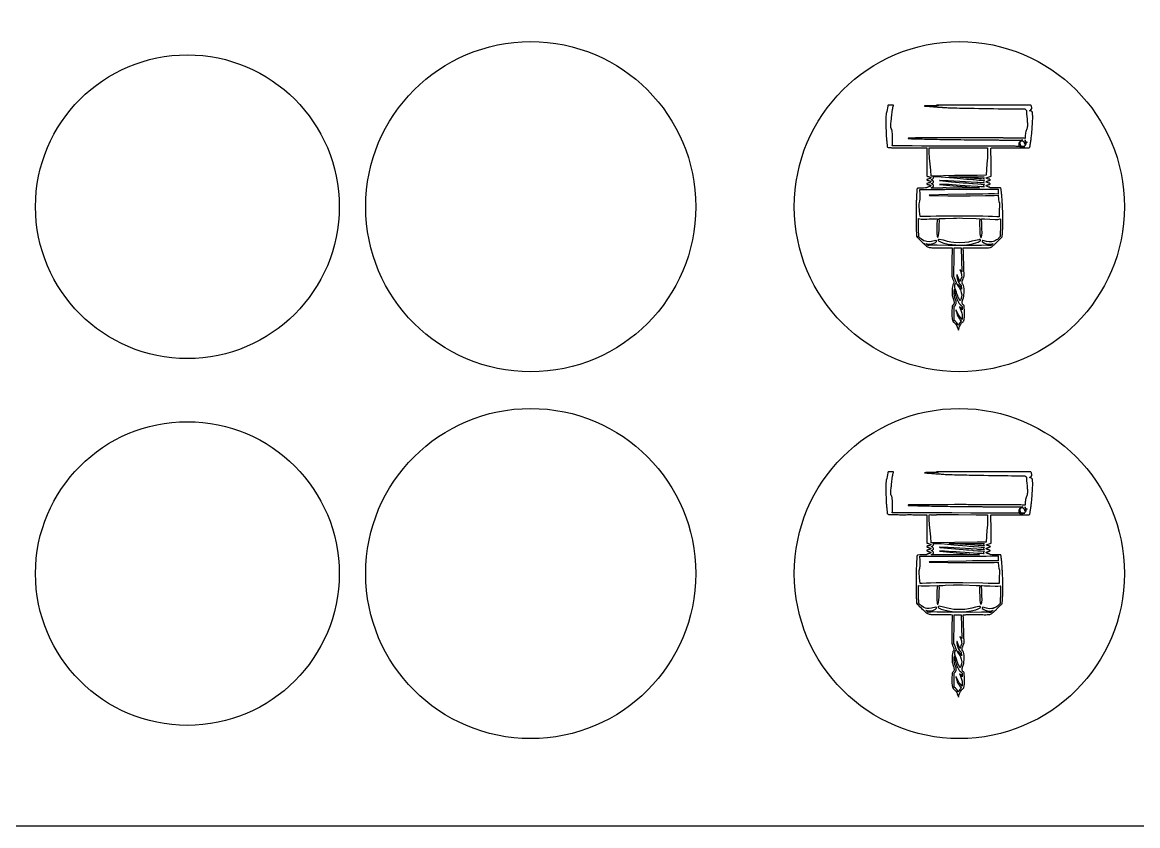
# Model space of a CAD drawing. Extents: x -250 to 250, y -318 to 318.
# Drawn here: x -38.2 to 46.2, y -317.9 to -257.1 of the extents above; entities that cross this region are included whole.
import ezdxf

# ---------------------------------------------------------------- set-up
doc = ezdxf.new("R2010")
doc.units = 0
doc.layers.get('0').update_dxf_attribs({"linetype": 'CONTINUOUS'})

msp = doc.modelspace()

# ---------------------------------------------------------------- linework, layer by layer
for points in [[(-250, -317.907), (250, -317.907), (250, -17.907), (-250, -17.907), (-250, -317.907)], [(30.445, -266.912), (30.445, -266.577), (30.566, -266.577), (30.562, -266.583), (30.992, -266.583), (30.993, -266.575), (31.319, -266.573), (32.658, -266.571), (33.998, -266.582), (34.075, -266.583), (34.85, -266.583), (34.851, -266.925), (34.839, -267.343), (34.811, -267.782), (34.76, -268.654), (34.067, -268.66), (32.357, -268.68), (30.652, -268.719), (30.636, -268.712), (30.583, -268.712), (30.558, -268.265), (30.511, -267.811), (30.466, -267.358), (30.445, -266.912)], [(34.594, -269.538), (34.557, -269.535), (34.451, -269.527), (34.343, -269.521), (34.128, -269.508), (34.106, -269.507), (33.172, -269.445), (32.778, -269.418), (32.481, -269.399), (31.899, -269.365), (31.583, -269.351), (31.24, -269.34), (31.225, -269.345), (31.235, -269.351), (32.246, -269.454), (33.27, -269.538), (33.293, -269.54), (33.745, -269.582), (34.245, -269.615), (33.481, -269.615), (32.693, -269.623), (31.904, -269.622), (31.712, -269.62), (31.712, -269.614), (31.459, -269.614), (31.461, -269.619), (30.629, -269.618), (30.579, -269.598), (30.684, -269.557), (30.72, -269.533), (30.755, -269.492), (30.766, -269.448), (30.756, -269.405), (30.724, -269.365), (30.685, -269.338), (30.581, -269.297), (30.686, -269.255), (30.73, -269.224), (30.736, -269.217), (30.761, -269.181), (30.768, -269.146), (30.749, -269.087), (30.687, -269.037), (30.583, -268.995), (30.688, -268.954), (30.722, -268.932), (30.747, -268.907), (30.77, -268.845), (30.761, -268.805), (30.734, -268.768), (30.719, -268.755), (31.341, -268.763), (32.303, -268.858), (33.275, -268.938), (33.455, -268.953), (33.741, -268.977), (33.838, -268.985), (34.194, -269.012), (34.194, -269.012), (34.38, -269.025), (34.632, -269.043), (34.592, -269.07), (34.561, -269.109), (34.551, -269.151), (34.562, -269.197), (34.598, -269.238), (34.45, -269.227), (34.273, -269.217), (34.13, -269.209), (34.035, -269.202), (33.174, -269.145), (31.88, -269.064), (31.242, -269.04), (31.227, -269.045), (31.238, -269.051), (32.12, -269.143), (33.018, -269.216), (33.018, -269.216), (33.273, -269.238), (33.433, -269.252), (33.71, -269.275), (33.768, -269.279), (34.107, -269.305), (34.378, -269.325), (34.632, -269.343), (34.631, -269.343), (34.604, -269.361), (34.563, -269.404), (34.549, -269.452), (34.559, -269.497), (34.594, -269.538)], [(34.603, -268.939), (34.397, -268.924), (34.254, -268.916), (34.132, -268.909), (33.873, -268.891), (33.176, -268.845), (31.93, -268.767), (32.058, -268.768), (32.06, -268.768), (32.297, -268.774), (32.363, -268.769), (34.07, -268.769), (34.597, -268.766), (34.564, -268.806), (34.553, -268.849), (34.565, -268.896), (34.603, -268.939)], [(29.679, -270.805), (29.725, -270.626), (29.746, -270.444), (29.74, -270.075), (29.739, -269.731), (30.001, -269.726), (30.612, -269.726), (31.623, -269.72), (32.694, -269.713), (33.66, -269.71), (34.083, -269.709), (34.756, -269.707), (35.193, -269.707), (35.388, -269.701), (35.442, -269.702), (35.65, -269.704), (35.651, -269.889), (35.665, -270.074), (35.663, -270.077), (35.374, -270.065), (34.927, -270.068), (34.51, -270.075), (34.157, -270.079), (33.716, -270.084), (33.224, -270.09), (31.845, -270.113), (30.47, -270.157), (30.446, -270.169), (30.47, -270.181), (31.847, -270.2), (33.227, -270.2), (33.531, -270.199), (34.696, -270.191), (35.354, -270.187), (35.662, -270.171), (35.679, -270.478), (35.707, -270.629), (35.753, -270.777), (35.761, -270.919), (35.742, -271.347), (35.728, -271.563), (35.725, -271.777), (35.728, -271.798), (35.56, -271.798), (35.232, -271.782), (34.913, -271.777), (34.495, -271.759), (32.994, -271.747), (30.96, -271.749), (30.542, -271.765), (30.223, -271.767), (29.895, -271.781), (29.746, -271.78), (29.71, -271.362), (29.676, -270.947), (29.679, -270.805)], [(31.861, -273.969), (31.046, -273.954), (30.744, -273.946), (30.594, -273.949), (30.445, -273.965), (30.351, -273.984), (30.302, -273.934), (30.174, -273.817), (30.391, -273.859), (30.608, -273.851), (30.712, -273.827), (30.811, -273.789), (30.903, -273.736), (30.986, -273.667), (31.001, -273.637), (30.994, -273.606), (30.97, -273.584), (30.937, -273.581), (30.603, -273.666), (30.437, -273.689), (30.258, -273.68), (30.145, -273.653), (30.038, -273.61), (29.843, -273.489), (29.629, -273.279), (29.642, -273.209), (29.648, -273.139), (29.638, -272.9), (29.618, -272.664), (29.616, -272.301), (29.622, -271.939), (29.825, -271.974), (30.037, -271.978), (30.246, -271.967), (30.426, -271.959), (31.056, -271.942), (31.025, -272.308), (31.016, -272.676), (31.012, -272.76), (31.012, -272.762), (31.002, -272.964), (31.002, -272.972), (31.002, -273.041), (31.002, -273.044), (31.03, -273.256), (31.031, -273.261), (31.038, -273.284), (31.063, -273.35), (31.079, -273.359), (31.094, -273.35), (31.107, -273.322), (31.152, -273.194), (31.171, -273.061), (31.181, -272.787), (31.202, -272.363), (31.205, -272.15), (31.195, -271.94), (31.194, -271.938), (31.465, -271.929), (31.638, -271.924), (31.638, -271.924), (32.279, -271.902), (32.311, -271.907), (32.354, -271.899), (32.46, -271.896), (32.504, -271.894), (32.727, -271.889), (32.951, -271.896), (33.989, -271.937), (34.259, -271.947), (34.248, -272.158), (34.249, -272.371), (34.268, -272.796), (34.276, -273.086), (34.299, -273.226), (34.351, -273.36), (34.371, -273.367), (34.382, -273.36), (34.432, -273.199), (34.447, -273.029), (34.433, -272.685), (34.43, -272.492), (34.43, -272.459), (34.425, -272.284), (34.404, -272.009), (34.398, -271.952), (34.436, -271.953), (34.632, -271.959), (35.028, -271.972), (35.423, -271.993), (35.623, -271.991), (35.814, -271.961), (35.832, -271.987), (35.836, -272.334), (35.831, -272.682), (35.803, -272.991), (35.798, -273.147), (35.817, -273.297), (35.602, -273.505), (35.532, -273.554), (35.532, -273.554), (35.372, -273.64), (35.364, -273.644), (35.285, -273.672), (35.27, -273.676), (35.186, -273.694), (34.968, -273.699), (34.766, -273.661), (34.508, -273.592), (34.468, -273.598), (34.443, -273.634), (34.457, -273.677), (34.564, -273.761), (34.684, -273.821), (34.824, -273.86), (34.971, -273.874), (35.121, -273.864), (35.269, -273.832), (35.153, -273.937), (35.14, -273.948), (35.091, -273.998), (35.014, -273.981), (34.984, -273.976), (34.938, -273.969), (34.898, -273.965), (34.865, -273.962), (34.817, -273.959), (34.396, -273.964), (33.581, -273.974), (32.721, -273.968), (31.861, -273.969)], [(33.254, -273.911), (33.61, -273.864), (33.974, -273.777), (34.143, -273.713), (34.294, -273.63), (34.322, -273.594), (34.32, -273.557), (34.292, -273.529), (34.243, -273.522), (34.194, -273.53), (33.931, -273.582), (33.671, -273.65), (33.409, -273.713), (33.139, -273.755), (32.722, -273.768), (32.305, -273.752), (32.062, -273.715), (31.826, -273.658), (31.519, -273.576), (31.202, -273.513), (31.19, -273.513), (31.147, -273.524), (31.123, -273.552), (31.123, -273.587), (31.15, -273.621), (31.335, -273.72), (31.546, -273.794), (31.872, -273.865), (32.188, -273.908), (32.451, -273.933), (32.721, -273.942), (32.991, -273.935), (33.254, -273.911)], [(32.297, -276.253), (32.297, -276.052), (32.297, -276.028), (32.299, -275.981), (32.299, -275.965), (32.299, -275.965), (32.299, -275.964), (32.304, -275.835), (32.304, -275.835), (32.306, -275.777), (32.306, -275.777), (32.33, -275.227), (32.331, -275.192), (32.332, -274.906), (32.332, -274.808), (32.333, -274.633), (32.333, -274.62), (32.333, -274.562), (32.333, -274.479), (32.333, -274.449), (32.333, -274.361), (32.333, -274.296), (32.333, -274.277), (32.33, -274.151), (32.717, -274.159), (32.72, -274.159), (32.724, -274.159), (32.86, -274.158), (32.878, -275.078), (32.912, -275.957), (32.911, -275.956), (32.911, -275.956), (32.91, -275.955), (32.819, -275.845), (32.779, -275.811), (32.766, -275.822), (32.827, -275.976), (32.871, -276.137), (32.883, -276.239), (32.903, -276.34), (32.838, -276.516), (32.78, -276.701), (32.728, -276.611), (32.642, -276.401), (32.562, -276.191), (32.549, -276.182), (32.539, -276.191), (32.533, -276.263), (32.533, -276.276), (32.537, -276.354), (32.537, -276.355), (32.537, -276.355), (32.543, -276.398), (32.55, -276.444), (32.556, -276.468), (32.573, -276.535), (32.637, -276.698), (32.642, -276.709), (32.683, -276.782), (32.689, -276.791), (32.732, -276.853), (32.739, -276.862), (32.789, -276.919), (32.801, -276.931), (32.858, -276.98), (32.893, -277.268), (32.852, -277.195), (32.841, -277.178), (32.801, -277.12), (32.795, -277.111), (32.684, -276.991), (32.565, -276.912), (32.552, -276.926), (32.581, -276.979), (32.585, -276.984), (32.704, -277.155), (32.761, -277.242), (32.806, -277.337), (32.807, -277.337), (32.808, -277.341), (32.856, -277.527), (32.91, -277.71), (32.875, -277.882), (32.826, -278.051), (32.792, -278.164), (32.661, -277.942), (32.614, -277.84), (32.601, -277.808), (32.573, -277.735), (32.56, -277.702), (32.534, -277.628), (32.525, -277.6), (32.496, -277.51), (32.496, -277.51), (32.496, -277.51), (32.412, -277.249), (32.412, -277.249), (32.385, -277.171), (32.383, -277.168), (32.382, -277.125), (32.38, -277.09), (32.384, -277.012), (32.38, -276.936), (32.428, -276.884), (32.45, -276.822), (32.48, -276.856), (32.495, -276.852), (32.496, -276.805), (32.462, -276.685), (32.456, -276.67), (32.434, -276.616), (32.34, -276.415), (32.31, -276.328), (32.297, -276.253)], [(32.686, -279.929), (32.662, -279.971), (32.641, -280.016), (32.597, -279.933), (32.523, -279.828), (32.438, -279.728), (32.327, -279.642), (32.33, -279.628), (32.331, -279.446), (32.33, -279.396), (32.327, -279.258), (32.32, -279.048), (32.32, -279.048), (32.317, -278.914), (32.317, -278.903), (32.317, -278.815), (32.317, -278.815), (32.317, -278.815), (32.318, -278.764), (32.318, -278.763), (32.318, -278.763), (32.32, -278.699), (32.319, -278.698), (32.326, -278.597), (32.329, -278.568), (32.408, -278.515), (32.433, -278.48), (32.44, -278.47), (32.461, -278.422), (32.463, -278.416), (32.476, -278.364), (32.476, -278.361), (32.481, -278.31), (32.48, -278.267), (32.479, -278.249), (32.467, -278.187), (32.383, -277.924), (32.348, -277.792), (32.327, -277.655), (32.324, -277.581), (32.326, -277.527), (32.326, -277.527), (32.329, -277.431), (32.332, -277.402), (32.34, -277.303), (32.341, -277.29), (32.341, -277.29), (32.343, -277.268), (32.36, -277.326), (32.368, -277.414), (32.372, -277.439), (32.382, -277.51), (32.386, -277.53), (32.403, -277.618), (32.405, -277.626), (32.43, -277.725), (32.432, -277.733), (32.497, -277.936), (32.498, -277.937), (32.498, -277.938), (32.585, -278.139), (32.601, -278.17), (32.62, -278.206), (32.644, -278.248), (32.665, -278.282), (32.691, -278.322), (32.712, -278.353), (32.741, -278.391), (32.763, -278.419), (32.795, -278.455), (32.817, -278.479), (32.854, -278.515), (32.873, -278.533), (32.933, -278.579), (32.935, -278.597), (32.943, -278.846), (32.849, -278.72), (32.743, -278.626), (32.733, -278.634), (32.777, -278.736), (32.866, -278.954), (32.888, -279.023), (32.912, -279.107), (32.912, -279.107), (32.941, -279.191), (32.941, -279.489), (32.943, -279.573), (32.828, -279.438), (32.715, -279.306), (32.579, -279.095), (32.473, -278.867), (32.465, -278.869), (32.493, -279.016), (32.522, -279.132), (32.553, -279.224), (32.556, -279.232), (32.589, -279.307), (32.6, -279.327), (32.646, -279.406), (32.724, -279.516), (32.733, -279.528), (32.753, -279.553), (32.758, -279.558), (32.785, -279.588), (32.89, -279.674), (32.89, -279.674), (32.89, -279.674), (32.89, -279.674), (32.867, -279.697), (32.839, -279.724), (32.837, -279.726), (32.827, -279.738), (32.755, -279.826), (32.686, -279.929)], [(30.445, -294.689), (30.445, -294.355), (30.566, -294.354), (30.562, -294.36), (30.992, -294.36), (30.993, -294.352), (31.319, -294.35), (32.658, -294.348), (33.998, -294.359), (34.075, -294.36), (34.85, -294.36), (34.851, -294.702), (34.839, -295.12), (34.811, -295.559), (34.76, -296.431), (34.067, -296.437), (32.357, -296.457), (30.652, -296.496), (30.636, -296.489), (30.583, -296.489), (30.558, -296.042), (30.511, -295.588), (30.466, -295.135), (30.445, -294.689)], [(34.594, -297.315), (34.557, -297.312), (34.451, -297.304), (34.343, -297.298), (34.128, -297.286), (34.106, -297.284), (33.172, -297.222), (32.778, -297.196), (32.481, -297.176), (31.899, -297.142), (31.583, -297.128), (31.24, -297.117), (31.225, -297.122), (31.235, -297.128), (32.246, -297.231), (33.27, -297.315), (33.293, -297.317), (33.745, -297.359), (34.245, -297.393), (33.481, -297.392), (32.693, -297.401), (31.904, -297.399), (31.712, -297.397), (31.712, -297.391), (31.459, -297.391), (31.461, -297.396), (30.629, -297.396), (30.579, -297.375), (30.684, -297.334), (30.72, -297.31), (30.755, -297.269), (30.766, -297.225), (30.756, -297.182), (30.724, -297.142), (30.685, -297.116), (30.581, -297.074), (30.686, -297.033), (30.73, -297.001), (30.736, -296.995), (30.761, -296.958), (30.768, -296.923), (30.749, -296.864), (30.687, -296.814), (30.583, -296.772), (30.688, -296.731), (30.722, -296.709), (30.747, -296.684), (30.77, -296.622), (30.761, -296.582), (30.734, -296.545), (30.719, -296.532), (31.341, -296.541), (32.303, -296.635), (33.275, -296.716), (33.455, -296.731), (33.741, -296.754), (33.838, -296.762), (34.194, -296.789), (34.194, -296.789), (34.38, -296.803), (34.632, -296.82), (34.592, -296.847), (34.561, -296.886), (34.551, -296.928), (34.562, -296.974), (34.598, -297.016), (34.45, -297.004), (34.273, -296.994), (34.13, -296.986), (34.035, -296.979), (33.174, -296.922), (31.88, -296.841), (31.242, -296.817), (31.227, -296.822), (31.238, -296.829), (32.12, -296.92), (33.018, -296.994), (33.018, -296.994), (33.273, -297.015), (33.433, -297.029), (33.71, -297.052), (33.768, -297.057), (34.107, -297.082), (34.378, -297.102), (34.632, -297.12), (34.631, -297.12), (34.604, -297.138), (34.563, -297.181), (34.549, -297.23), (34.559, -297.274), (34.594, -297.315)], [(34.603, -296.716), (34.397, -296.701), (34.254, -296.693), (34.132, -296.686), (33.873, -296.668), (33.176, -296.623), (31.93, -296.544), (32.058, -296.545), (32.06, -296.545), (32.297, -296.551), (32.363, -296.546), (34.07, -296.546), (34.597, -296.543), (34.564, -296.583), (34.553, -296.627), (34.565, -296.673), (34.603, -296.716)], [(29.679, -298.582), (29.725, -298.404), (29.746, -298.221), (29.74, -297.852), (29.739, -297.508), (30.001, -297.503), (30.612, -297.504), (31.623, -297.497), (32.694, -297.49), (33.66, -297.487), (34.083, -297.486), (34.756, -297.485), (35.193, -297.484), (35.388, -297.478), (35.442, -297.479), (35.65, -297.481), (35.651, -297.666), (35.665, -297.851), (35.663, -297.854), (35.374, -297.842), (34.927, -297.845), (34.51, -297.852), (34.157, -297.856), (33.716, -297.861), (33.224, -297.868), (31.845, -297.89), (30.47, -297.934), (30.446, -297.946), (30.47, -297.958), (31.847, -297.977), (33.227, -297.977), (33.531, -297.976), (34.696, -297.969), (35.354, -297.964), (35.662, -297.948), (35.679, -298.255), (35.707, -298.406), (35.753, -298.554), (35.761, -298.697), (35.742, -299.124), (35.728, -299.34), (35.725, -299.555), (35.728, -299.575), (35.56, -299.575), (35.232, -299.559), (34.913, -299.555), (34.495, -299.536), (32.994, -299.524), (30.96, -299.526), (30.542, -299.542), (30.223, -299.545), (29.895, -299.559), (29.746, -299.557), (29.71, -299.139), (29.676, -298.724), (29.679, -298.582)], [(31.861, -301.746), (31.046, -301.731), (30.744, -301.723), (30.594, -301.726), (30.445, -301.742), (30.351, -301.762), (30.302, -301.711), (30.174, -301.594), (30.391, -301.636), (30.608, -301.629), (30.712, -301.605), (30.811, -301.566), (30.903, -301.513), (30.986, -301.445), (31.001, -301.414), (30.994, -301.383), (30.97, -301.362), (30.937, -301.358), (30.603, -301.444), (30.437, -301.466), (30.258, -301.457), (30.145, -301.43), (30.038, -301.387), (29.843, -301.266), (29.629, -301.057), (29.642, -300.986), (29.648, -300.916), (29.638, -300.677), (29.618, -300.442), (29.616, -300.079), (29.622, -299.716), (29.825, -299.751), (30.037, -299.755), (30.246, -299.745), (30.426, -299.736), (31.056, -299.719), (31.025, -300.085), (31.016, -300.453), (31.012, -300.537), (31.012, -300.539), (31.002, -300.741), (31.002, -300.75), (31.002, -300.818), (31.002, -300.821), (31.03, -301.033), (31.031, -301.039), (31.038, -301.061), (31.063, -301.127), (31.079, -301.136), (31.094, -301.127), (31.107, -301.099), (31.152, -300.971), (31.171, -300.838), (31.181, -300.564), (31.202, -300.14), (31.205, -299.927), (31.195, -299.717), (31.194, -299.715), (31.465, -299.707), (31.638, -299.701), (31.638, -299.701), (32.279, -299.679), (32.311, -299.685), (32.354, -299.677), (32.46, -299.673), (32.504, -299.671), (32.727, -299.666), (32.951, -299.673), (33.989, -299.714), (34.259, -299.724), (34.248, -299.935), (34.249, -300.148), (34.268, -300.573), (34.276, -300.863), (34.299, -301.003), (34.351, -301.137), (34.371, -301.145), (34.382, -301.137), (34.432, -300.976), (34.447, -300.806), (34.433, -300.463), (34.43, -300.269), (34.43, -300.236), (34.425, -300.062), (34.404, -299.787), (34.398, -299.729), (34.436, -299.73), (34.632, -299.737), (35.028, -299.749), (35.423, -299.771), (35.623, -299.768), (35.814, -299.738), (35.832, -299.764), (35.836, -300.112), (35.831, -300.46), (35.803, -300.769), (35.798, -300.924), (35.817, -301.075), (35.602, -301.283), (35.532, -301.331), (35.532, -301.331), (35.372, -301.417), (35.364, -301.421), (35.285, -301.449), (35.27, -301.453), (35.186, -301.471), (34.968, -301.476), (34.766, -301.438), (34.508, -301.369), (34.468, -301.375), (34.443, -301.411), (34.457, -301.455), (34.564, -301.538), (34.684, -301.598), (34.824, -301.637), (34.971, -301.652), (35.121, -301.642), (35.269, -301.609), (35.153, -301.714), (35.14, -301.726), (35.091, -301.775), (35.014, -301.758), (34.984, -301.753), (34.938, -301.747), (34.898, -301.742), (34.865, -301.74), (34.817, -301.737), (34.396, -301.741), (33.581, -301.751), (32.721, -301.746), (31.861, -301.746)], [(33.254, -301.688), (33.61, -301.641), (33.974, -301.555), (34.143, -301.49), (34.294, -301.407), (34.322, -301.371), (34.32, -301.334), (34.292, -301.306), (34.243, -301.299), (34.194, -301.307), (33.931, -301.36), (33.671, -301.427), (33.409, -301.491), (33.139, -301.532), (32.722, -301.545), (32.305, -301.53), (32.062, -301.492), (31.826, -301.435), (31.519, -301.353), (31.202, -301.291), (31.19, -301.291), (31.147, -301.302), (31.123, -301.329), (31.123, -301.364), (31.15, -301.398), (31.335, -301.498), (31.546, -301.571), (31.872, -301.643), (32.188, -301.685), (32.451, -301.71), (32.721, -301.72), (32.991, -301.712), (33.254, -301.688)], [(32.297, -304.03), (32.297, -303.829), (32.297, -303.805), (32.299, -303.758), (32.299, -303.742), (32.299, -303.742), (32.299, -303.742), (32.304, -303.613), (32.304, -303.612), (32.306, -303.555), (32.306, -303.554), (32.33, -303.005), (32.331, -302.969), (32.332, -302.683), (32.332, -302.586), (32.333, -302.41), (32.333, -302.397), (32.333, -302.34), (32.333, -302.257), (32.333, -302.226), (32.333, -302.138), (32.333, -302.073), (32.333, -302.055), (32.33, -301.928), (32.717, -301.937), (32.72, -301.937), (32.724, -301.937), (32.86, -301.935), (32.878, -302.855), (32.912, -303.734), (32.911, -303.733), (32.911, -303.733), (32.91, -303.732), (32.819, -303.622), (32.779, -303.588), (32.766, -303.599), (32.827, -303.754), (32.871, -303.914), (32.883, -304.016), (32.903, -304.117), (32.838, -304.293), (32.78, -304.478), (32.728, -304.388), (32.642, -304.179), (32.562, -303.968), (32.549, -303.959), (32.539, -303.968), (32.533, -304.041), (32.533, -304.053), (32.537, -304.131), (32.537, -304.133), (32.537, -304.133), (32.543, -304.175), (32.55, -304.221), (32.556, -304.245), (32.573, -304.312), (32.637, -304.475), (32.642, -304.486), (32.683, -304.559), (32.689, -304.568), (32.732, -304.63), (32.739, -304.639), (32.789, -304.696), (32.801, -304.708), (32.858, -304.757), (32.893, -305.045), (32.852, -304.972), (32.841, -304.956), (32.801, -304.898), (32.795, -304.889), (32.684, -304.768), (32.565, -304.69), (32.552, -304.703), (32.581, -304.756), (32.585, -304.761), (32.704, -304.932), (32.761, -305.02), (32.806, -305.114), (32.807, -305.115), (32.808, -305.118), (32.856, -305.304), (32.91, -305.488), (32.875, -305.659), (32.826, -305.828), (32.792, -305.941), (32.661, -305.719), (32.614, -305.617), (32.601, -305.585), (32.573, -305.513), (32.56, -305.479), (32.534, -305.405), (32.525, -305.377), (32.496, -305.288), (32.496, -305.287), (32.496, -305.287), (32.412, -305.026), (32.412, -305.026), (32.385, -304.948), (32.383, -304.946), (32.382, -304.903), (32.38, -304.867), (32.384, -304.789), (32.38, -304.714), (32.428, -304.662), (32.45, -304.6), (32.48, -304.633), (32.495, -304.629), (32.496, -304.582), (32.462, -304.462), (32.456, -304.447), (32.434, -304.393), (32.34, -304.192), (32.31, -304.106), (32.297, -304.03)], [(32.686, -307.706), (32.662, -307.748), (32.641, -307.793), (32.597, -307.71), (32.523, -307.605), (32.438, -307.505), (32.327, -307.419), (32.33, -307.406), (32.331, -307.223), (32.33, -307.173), (32.327, -307.036), (32.32, -306.825), (32.32, -306.825), (32.317, -306.692), (32.317, -306.68), (32.317, -306.592), (32.317, -306.592), (32.317, -306.592), (32.318, -306.541), (32.318, -306.54), (32.318, -306.54), (32.32, -306.477), (32.319, -306.476), (32.326, -306.374), (32.329, -306.345), (32.408, -306.292), (32.433, -306.257), (32.44, -306.247), (32.461, -306.199), (32.463, -306.194), (32.476, -306.142), (32.476, -306.138), (32.481, -306.087), (32.48, -306.044), (32.479, -306.026), (32.467, -305.965), (32.383, -305.701), (32.348, -305.569), (32.327, -305.432), (32.324, -305.358), (32.326, -305.304), (32.326, -305.304), (32.329, -305.209), (32.332, -305.179), (32.34, -305.08), (32.341, -305.067), (32.341, -305.067), (32.343, -305.045), (32.36, -305.104), (32.368, -305.191), (32.372, -305.216), (32.382, -305.288), (32.386, -305.307), (32.403, -305.395), (32.405, -305.403), (32.43, -305.502), (32.432, -305.51), (32.497, -305.713), (32.498, -305.714), (32.498, -305.716), (32.585, -305.916), (32.601, -305.947), (32.62, -305.983), (32.644, -306.025), (32.665, -306.059), (32.691, -306.099), (32.712, -306.13), (32.741, -306.168), (32.763, -306.196), (32.795, -306.233), (32.817, -306.256), (32.854, -306.292), (32.873, -306.31), (32.933, -306.356), (32.935, -306.374), (32.943, -306.623), (32.849, -306.497), (32.743, -306.403), (32.733, -306.411), (32.777, -306.514), (32.866, -306.732), (32.888, -306.8), (32.912, -306.885), (32.912, -306.885), (32.941, -306.968), (32.941, -307.266), (32.943, -307.35), (32.828, -307.215), (32.715, -307.083), (32.579, -306.872), (32.473, -306.644), (32.465, -306.646), (32.493, -306.793), (32.522, -306.909), (32.553, -307.001), (32.556, -307.009), (32.589, -307.084), (32.6, -307.105), (32.646, -307.183), (32.724, -307.293), (32.733, -307.305), (32.753, -307.33), (32.758, -307.335), (32.785, -307.365), (32.89, -307.451), (32.89, -307.451), (32.89, -307.451), (32.89, -307.451), (32.867, -307.474), (32.839, -307.501), (32.837, -307.503), (32.827, -307.515), (32.755, -307.603), (32.686, -307.706)]]:
    msp.add_lwpolyline(points, close=True)
for points in [[(32.772, -280.028), (32.772, -280.026), (32.773, -280.025, -0.03828), (32.85, -279.901, -0.055603), (32.918, -279.827), (32.969, -279.782, 0.057386), (33.038, -279.704, 0.131201), (33.054, -279.66), (33.054, -279.659), (33.08, -279.568, 0.051741), (33.119, -279.23, 0.033492), (33.09, -278.707), (33.083, -278.647), (33.076, -278.596), (33.074, -278.578), (33.073, -278.567), (33.051, -278.502), (33.045, -278.498), (33.038, -278.494), (33.032, -278.491), (33.03, -278.489), (33.009, -278.467), (32.991, -278.45, -0.116741), (32.953, -278.393, -0.079756), (32.933, -278.295, -0.052248), (32.938, -278.216, -0.034582), (32.966, -278.1, -0.006025), (32.976, -278.07, -0.002956), (32.998, -278.007, 0.026619), (33.049, -277.836, 0.038185), (33.069, -277.713, 0.049725), (33.059, -277.095, 0.14696), (32.975, -276.899), (32.961, -276.882, -0.086774), (32.932, -276.834, -0.082829), (32.92, -276.776), (32.922, -276.737, -0.048927), (32.934, -276.673, -0.030841), (32.971, -276.575, -0.00641), (32.995, -276.521, 0.006037), (33.019, -276.47, 0.043129), (33.061, -276.348, 0.048319), (33.078, -276.235, 0.011716), (33.079, -276.191, 0.009427), (33.078, -276.137, 0.005896), (33.077, -276.097, 0.002976), (33.072, -276.019, -0.008884), (33.066, -275.895, -0.00273), (33.055, -275.491), (33.054, -275.429), (33.051, -275.305), (33.05, -275.241, 0.004592), (33.025, -274.433, 0.014018), (33.007, -274.169, -0.342309), (33.011, -274.156), (33.047, -274.155), (33.093, -274.154), (33.14, -274.152), (33.187, -274.151, -0.000836), (33.303, -274.148, -0.001399), (33.372, -274.146, -0.003168), (33.488, -274.145, -0.003657), (33.588, -274.145, 0.001031), (33.787, -274.146, 0.000667), (34.095, -274.147, 0.000431), (34.193, -274.147, -0.00093), (34.403, -274.147, -0.002389), (34.443, -274.148, -0.001591), (34.504, -274.149), (34.609, -274.151), (34.619, -274.151, 0.030673), (35.017, -274.132, 0.11215), (35.121, -274.096), (35.174, -274.062), (35.23, -274.018), (35.234, -274.015), (35.261, -273.991), (35.266, -273.987, 0.004506), (35.348, -273.915, 0.004659), (35.427, -273.843, 0.002985), (35.474, -273.799, 0.002777), (35.523, -273.752), (35.561, -273.715), (35.564, -273.712), (35.831, -273.443), (35.859, -273.415), (35.874, -273.401), (35.89, -273.387, 0.049043), (35.945, -273.331, 0.121556), (35.959, -273.302), (35.96, -273.292, -0.003867), (35.963, -273.259, -0.002586), (35.967, -273.208), (35.969, -273.179), (35.975, -273.119, 0.017953), (36.017, -272.217, 0.015269), (35.996, -271.156, 0.00476), (35.985, -270.972, -0.003825), (35.975, -270.823), (35.972, -270.758), (35.97, -270.71, 0.005864), (35.947, -270.336, 0.010895), (35.928, -270.135, 0.002258), (35.922, -270.085, 0.001132), (35.909, -269.986, -0.002352), (35.891, -269.845, -0.004805), (35.883, -269.776, -0.005279), (35.882, -269.762, -0.000648), (35.873, -269.652), (35.865, -269.635), (35.861, -269.631), (35.828, -269.615), (35.825, -269.614), (35.75, -269.614), (35.65, -269.613), (35.062, -269.611), (35.062, -269.595), (35.061, -269.594), (35.033, -269.57, 0.039615), (35.019, -269.564, 0.00951), (34.958, -269.547), (34.906, -269.533, -0.037496), (34.784, -269.49, -0.144494), (34.758, -269.468), (34.755, -269.463), (34.754, -269.446), (34.755, -269.442), (34.786, -269.414, -0.042376), (34.822, -269.399, -0.017772), (34.911, -269.372, 0.000786), (34.982, -269.353, 0.005797), (34.992, -269.35), (35.062, -269.315), (35.063, -269.312), (35.065, -269.298), (35.064, -269.295), (35.035, -269.269, 0.039623), (35.021, -269.263, 0.009478), (34.96, -269.245), (34.908, -269.231, -0.037487), (34.786, -269.188, -0.144428), (34.76, -269.166), (34.757, -269.161), (34.756, -269.145), (34.757, -269.14), (34.788, -269.113, -0.042406), (34.824, -269.097, -0.017802), (34.912, -269.07, 0.000771), (34.984, -269.051, 0.0058), (34.994, -269.049), (35.064, -269.013), (35.065, -269.011), (35.067, -268.996), (35.067, -268.994), (35.038, -268.967, 0.039583), (35.023, -268.961, 0.009532), (34.962, -268.944), (34.937, -268.937, -0.033065), (34.789, -268.887, -0.150327), (34.762, -268.865), (34.759, -268.86), (34.757, -268.85), (35.116, -268.726), (35.116, -268.721), (35.116, -268.683), (35.116, -268.308), (35.116, -267.743), (35.116, -267.476), (35.115, -266.842), (35.115, -266.662), (35.115, -266.621), (35.116, -266.583), (37.98, -266.583), (38.052, -266.553), (38.056, -266.548), (38.062, -266.536), (38.063, -266.529, -0.005759), (38.067, -266.478, -0.005135), (38.073, -266.421, -0.004405), (38.08, -266.365, -0.003702), (38.09, -266.299, -0.003253), (38.1, -266.233, -0.001603), (38.122, -266.099, 0.011224), (38.169, -265.784, 0.009909), (38.207, -265.425, 0.002771), (38.213, -265.345, 0.001888), (38.221, -265.228, -0.000124), (38.236, -265.009, -0.001613), (38.237, -264.992, -0.001923), (38.241, -264.934, -0.001084), (38.25, -264.831), (38.251, -264.812, 0.02174), (38.276, -264.226, 0.043311), (38.25, -263.933, 0.397761), (38.022, -263.764, 0.444272), (38.199, -263.514, 0.017202), (38.181, -263.443, 0.018132), (38.159, -263.378), (38.141, -263.335), (30.978, -263.335), (30.979, -263.335), (30.98, -263.336, 0.013786), (31.04, -263.358, 0.011288), (31.113, -263.381), (31.121, -263.386), (31.016, -263.387), (30.81, -263.389), (30.697, -263.39), (30.644, -263.39), (30.551, -263.391), (30.478, -263.392, 0.003516), (30.08, -263.398, 0.174215), (30.073, -263.401), (30.071, -263.405), (30.074, -263.41), (30.076, -263.411), (30.093, -263.415), (30.109, -263.415, -0.00444), (30.196, -263.418, -0.003967), (30.294, -263.423, -0.003379), (30.389, -263.43, -0.002764), (30.505, -263.439, -0.003238), (30.769, -263.463, 0.001959), (30.928, -263.477, 0.002635), (31.07, -263.489, 0.003492), (31.177, -263.497, -0.047191), (31.336, -263.503, -0.007445), (31.414, -263.508), (31.426, -263.509), (31.44, -263.512, 0.025263), (31.546, -263.523, 0.006115), (31.986, -263.541, 0.002663), (33.464, -263.576, 0.001342), (36.396, -263.622, 0.001185), (37.497, -263.633, 0.006853), (37.687, -263.632), (37.708, -263.633), (37.736, -263.684), (37.746, -263.691), (37.753, -263.695), (37.76, -263.699), (37.806, -263.747), (37.809, -263.758), (37.81, -263.764), (37.81, -263.778, 0.008987), (37.808, -263.852, 0.008021), (37.809, -263.935, 0.006866), (37.813, -264.017, 0.005639), (37.819, -264.115, 0.007092), (37.842, -264.355, -0.003541), (37.854, -264.475, -0.013849), (37.871, -264.74, -0.021417), (37.87, -264.912, -0.004851), (37.868, -264.954, -0.004327), (37.864, -265.001, -0.012866), (37.857, -265.067, -0.083355), (37.854, -265.077, 0.059305), (37.757, -265.343, 0.046154), (37.706, -265.704), (37.698, -265.858), (37.625, -265.853, 0.007528), (37.307, -265.84, 0.005036), (36.832, -265.833, 0.000865), (36.713, -265.833, 0.000432), (36.473, -265.832, -0.000151), (36.332, -265.832, -0.000303), (36.262, -265.832, -0.000632), (36.151, -265.832, -0.000642), (36.043, -265.831, 0.000329), (35.418, -265.827, 0.000339), (34.812, -265.824, 0.000212), (34.48, -265.823, 0.000176), (34.078, -265.822), (34.019, -265.822), (33.922, -265.821), (33.797, -265.821), (33.756, -265.821), (33.703, -265.821), (33.658, -265.821), (33.612, -265.821), (33.519, -265.82), (33.399, -265.82), (33.236, -265.82), (33.084, -265.82), (32.86, -265.82, 0.002365), (28.896, -265.835, 0.176351), (28.845, -265.854), (28.843, -265.855), (28.841, -265.861), (28.841, -265.862), (28.847, -265.868), (28.849, -265.87, 0.093899), (28.861, -265.873, 0.017011), (28.928, -265.878, 0.002519), (30.24, -265.914, 0.002072), (31.834, -265.944, 0.000809), (32.6, -265.953, 0.000638), (33.57, -265.963, -0.000237), (33.78, -265.965, -0.000161), (34.09, -265.968), (34.153, -265.968), (34.281, -265.97, 0.000217), (34.56, -265.973, 0.000194), (34.871, -265.975), (35.08, -265.977), (35.153, -265.978), (35.19, -265.978), (35.237, -265.979), (35.248, -265.979), (35.333, -265.979), (35.454, -265.981), (35.526, -265.981, 0.000271), (35.638, -265.982, 0.000265), (35.753, -265.983, -0.001428), (35.919, -265.985, -0.000868), (36.192, -265.988, 0.000259), (36.555, -265.994, 0.000874), (36.663, -265.995, 0.004825), (37.173, -265.996, 0.007013), (37.525, -265.988, 0.765795), (37.419, -266.445, 0.765795), (37.74, -266.104, -0.13427), (37.704, -265.981), (37.704, -265.992), (37.704, -266.004, 0.387544), (37.845, -266.154, 0.428386), (37.681, -266.301, 0.773204), (37.244, -266.174, 0.773204), (37.564, -266.498, -0.129509), (37.679, -266.466), (37.629, -266.467), (37.573, -266.467), (37.522, -266.467), (37.459, -266.468), (37.419, -266.468), (37.337, -266.469), (37.3, -266.469), (37.28, -266.469), (37.254, -266.469), (37.234, -266.469, 0.00663), (37.025, -266.463, 0.00398), (36.676, -266.46, 0.00051), (36.607, -266.461, 0.000254), (36.47, -266.461, -0.000176), (36.355, -266.461, -0.000353), (36.298, -266.461, -0.000564), (36.225, -266.461, -0.000571), (36.153, -266.461, 0.0003), (35.88, -266.461, 0.000187), (35.442, -266.46), (35.391, -266.46), (35.289, -266.46, -0.000071), (34.997, -266.459, -0.000158), (34.866, -266.459), (34.819, -266.459), (34.681, -266.458), (34.611, -266.458), (34.563, -266.458), (34.519, -266.458), (34.487, -266.458), (34.443, -266.458), (34.401, -266.458), (34.343, -266.458), (34.314, -266.458), (34.252, -266.458, -0.000392), (34.058, -266.457, -0.000266), (33.77, -266.457), (33.71, -266.456), (33.588, -266.456), (32.161, -266.451, 0.000194), (32.017, -266.451, 0.000097), (31.731, -266.45, -0.00008), (31.471, -266.449, -0.00016), (31.341, -266.448, -0.000239), (31.184, -266.447, -0.000252), (31.036, -266.446, 0.000216), (30.435, -266.443, 0.000224), (29.857, -266.44), (29.85, -266.44), (29.148, -266.437, -0.000729), (29.081, -266.436, -0.00058), (28.996, -266.436), (28.95, -266.435), (28.823, -266.434), (28.054, -266.437), (28.04, -266.437), (27.883, -266.435), (27.805, -266.434), (27.641, -266.427, 0.008666), (27.647, -266.361, 0.008222), (27.65, -266.292, 0.011819), (27.657, -265.62, 0.033155), (27.638, -265.381, 0.018044), (27.62, -265.278, 0.019375), (27.595, -265.184, -0.113651), (27.543, -265.047, -0.021483), (27.538, -265.033, -0.008329), (27.534, -264.922, -0.010775), (27.534, -264.837, -0.016222), (27.542, -264.697, -0.011636), (27.563, -264.504, -0.002883), (27.573, -264.438, -0.001433), (27.593, -264.305), (27.669, -263.643), (27.673, -263.618), (27.685, -263.553), (27.695, -263.5), (27.705, -263.449), (27.706, -263.447), (27.707, -263.443), (27.722, -263.378), (27.733, -263.335), (27.326, -263.335), (27.325, -263.339), (27.323, -263.343, 0.048136), (27.301, -263.411, 0.006095), (27.19, -263.964, 0.026968), (27.162, -264.18, 0.01998), (27.151, -264.472, 0.005153), (27.152, -264.574, 0.002615), (27.158, -264.773, -0.002157), (27.162, -264.931, -0.002731), (27.165, -265.056), (27.165, -265.117, 0.007691), (27.179, -265.605, 0.014258), (27.198, -265.867, 0.002953), (27.205, -265.932, 0.00148), (27.22, -266.061, -0.003072), (27.24, -266.245, -0.00628), (27.249, -266.335, -0.012103), (27.254, -266.433, 0.007702), (27.257, -266.496), (27.267, -266.516), (27.272, -266.52), (27.337, -266.547, 0.041803), (27.388, -266.555, 0.007947), (27.657, -266.567, 0.003242), (28.013, -266.575, 0.003358), (28.356, -266.579, -0.005852), (28.699, -266.577, -0.000976), (28.869, -266.575), (28.898, -266.575, 0.001934), (29.298, -266.578, 0.001433), (29.838, -266.579), (30.246, -266.583), (30.246, -266.721), (30.246, -266.795), (30.246, -266.808), (30.246, -266.955), (30.246, -266.985), (30.246, -267.055), (30.246, -267.268), (30.246, -267.562), (30.246, -267.849), (30.246, -268.104), (30.246, -268.284), (30.246, -268.423), (30.246, -268.726), (30.302, -268.733), (30.307, -268.735, 0.021468), (30.321, -268.739, 0.004835), (30.386, -268.757, -0.051068), (30.551, -268.819, -0.317118), (30.566, -268.847), (30.565, -268.851), (30.543, -268.876, -0.060707), (30.509, -268.894, -0.022367), (30.408, -268.925), (30.366, -268.936), (30.327, -268.947), (30.257, -268.983), (30.256, -268.985), (30.254, -268.999), (30.255, -269.002), (30.284, -269.029, 0.039685), (30.298, -269.034, 0.009492), (30.359, -269.052), (30.384, -269.059, -0.033064), (30.532, -269.109, -0.150283), (30.559, -269.131), (30.562, -269.136), (30.563, -269.152), (30.562, -269.157), (30.531, -269.184, -0.042363), (30.495, -269.2, -0.017749), (30.406, -269.227), (30.383, -269.233, 0.031444), (30.273, -269.269, 0.158238), (30.255, -269.284), (30.254, -269.286), (30.252, -269.301), (30.253, -269.304), (30.256, -269.311, 0.126767), (30.275, -269.325, 0.034082), (30.357, -269.353), (30.409, -269.367, -0.037508), (30.531, -269.41, -0.144508), (30.557, -269.432), (30.56, -269.437), (30.561, -269.454), (30.56, -269.458), (30.528, -269.486, -0.042357), (30.493, -269.501, -0.017745), (30.404, -269.528), (30.381, -269.534, 0.031466), (30.271, -269.57, 0.157929), (30.253, -269.586), (30.252, -269.588), (30.25, -269.602), (30.25, -269.605), (30.254, -269.614, -0.483466), (30.249, -269.617, 0.000988), (30.205, -269.617, 0.000982), (30.16, -269.617, 0.015398), (29.576, -269.638, 0.167084), (29.525, -269.659), (29.521, -269.664), (29.514, -269.68), (29.513, -269.689, -0.004959), (29.512, -269.733, -0.004339), (29.51, -269.785, -0.003582), (29.507, -269.834, -0.002845), (29.502, -269.896, -0.002925), (29.491, -270.019, 0.002486), (29.482, -270.123, 0.011126), (29.469, -270.341, 0.007049), (29.46, -270.685), (29.458, -270.854), (29.458, -270.866, -0.001483), (29.457, -270.911, -0.000838), (29.455, -270.99, 0.000544), (29.453, -271.092, 0.00132), (29.452, -271.134, 0.004019), (29.45, -271.342, 0.000766), (29.45, -272.437, 0.003541), (29.45, -272.531, 0.002474), (29.453, -272.667), (29.454, -272.711), (29.455, -272.763, 0.007539), (29.46, -272.893, 0.005267), (29.471, -273.08, 0.002294), (29.473, -273.107, 0.001145), (29.477, -273.16), (29.483, -273.225), (29.486, -273.277), (29.531, -273.348), (29.558, -273.372), (29.57, -273.382), (29.58, -273.391), (29.589, -273.4), (29.592, -273.403, 0.00383), (29.954, -273.767, 0.01108), (30.083, -273.889, 0.0027), (30.124, -273.927, 0.002011), (30.18, -273.976), (30.2, -273.993), (30.219, -274.011, 0.074323), (30.312, -274.073, 0.062096), (30.437, -274.114, 0.026012), (30.561, -274.131, 0.018858), (30.733, -274.14, 0.004477), (30.789, -274.14, 0.002233), (30.903, -274.139, -0.003058), (31, -274.138, -0.001772), (31.168, -274.138), (31.212, -274.138, 0.000175), (31.444, -274.14, 0.000351), (31.56, -274.14, 0.000592), (31.704, -274.14, 0.00053), (31.864, -274.14, -0.003968), (31.951, -274.141, -0.003021), (32.065, -274.143), (32.186, -274.158, 0.003081), (32.183, -274.193, 0.002502), (32.18, -274.237, 0.008303), (32.168, -274.477, 0.00385), (32.156, -274.995, 0.000907), (32.153, -275.18, 0.00048), (32.149, -275.531, -0.001496), (32.144, -275.92, -0.007408), (32.142, -275.999), (32.138, -276.071, 0.044451), (32.149, -276.306, 0.069901), (32.189, -276.45, 0.006814), (32.201, -276.477, 0.003589), (32.225, -276.526), (32.226, -276.529, -0.05066), (32.298, -276.722, -0.105017), (32.302, -276.823), (32.294, -276.855), (32.277, -276.878), (32.257, -276.901), (32.23, -276.948), (32.23, -276.95), (32.229, -276.951, 0.058926), (32.216, -276.995, 0.011974), (32.184, -277.215, 0.049114), (32.173, -277.676, 0.071326), (32.241, -277.986), (32.251, -278.014, -0.045335), (32.317, -278.249, -0.098192), (32.315, -278.363, -0.059562), (32.296, -278.419, -0.088768), (32.272, -278.452), (32.267, -278.456), (32.23, -278.495), (32.229, -278.496), (32.228, -278.497), (32.227, -278.499), (32.197, -278.524), (32.186, -278.577, 0.034064), (32.146, -279.17, 0.053722), (32.186, -279.546, 0.013343), (32.209, -279.638, 0.063573), (32.217, -279.657), (32.221, -279.663), (32.221, -279.665, 0.123752), (32.227, -279.694, 0.061231), (32.261, -279.743), (32.287, -279.769), (32.327, -279.804), (32.342, -279.817, -0.056267), (32.43, -279.908, -0.041964), (32.522, -280.051, -0.042658), (32.644, -280.385, -0.045547), (32.772, -280.028)], [(32.772, -307.805), (32.772, -307.804), (32.773, -307.802, -0.03828), (32.85, -307.678, -0.055603), (32.918, -307.604), (32.969, -307.559, 0.057386), (33.038, -307.481, 0.131201), (33.054, -307.438), (33.054, -307.437), (33.08, -307.345, 0.051741), (33.119, -307.008, 0.033492), (33.09, -306.484), (33.083, -306.424), (33.076, -306.373), (33.074, -306.355), (33.073, -306.344), (33.051, -306.28), (33.045, -306.275), (33.038, -306.271), (33.032, -306.268), (33.03, -306.266), (33.009, -306.244), (32.991, -306.227, -0.116741), (32.953, -306.17, -0.079756), (32.933, -306.072, -0.052248), (32.938, -305.993, -0.034582), (32.966, -305.878, -0.006025), (32.976, -305.847, -0.002956), (32.998, -305.784, 0.026619), (33.049, -305.613, 0.038185), (33.069, -305.49, 0.049725), (33.059, -304.872, 0.14696), (32.975, -304.676), (32.961, -304.66, -0.086774), (32.932, -304.611, -0.082829), (32.92, -304.554), (32.922, -304.514, -0.048927), (32.934, -304.45, -0.030841), (32.971, -304.352, -0.00641), (32.995, -304.298, 0.006037), (33.019, -304.247, 0.043129), (33.061, -304.126, 0.048319), (33.078, -304.012, 0.011716), (33.079, -303.968, 0.009427), (33.078, -303.914, 0.005896), (33.077, -303.874, 0.002976), (33.072, -303.796, -0.008884), (33.066, -303.672, -0.00273), (33.055, -303.268), (33.054, -303.206), (33.051, -303.082), (33.05, -303.018, 0.004592), (33.025, -302.21, 0.014018), (33.007, -301.946, -0.342309), (33.011, -301.933), (33.047, -301.932), (33.093, -301.931), (33.14, -301.93), (33.187, -301.928, -0.000836), (33.303, -301.925, -0.001399), (33.372, -301.924, -0.003168), (33.488, -301.922, -0.003657), (33.588, -301.922, 0.001031), (33.787, -301.923, 0.000667), (34.095, -301.924, 0.000431), (34.193, -301.924, -0.00093), (34.403, -301.925, -0.002389), (34.443, -301.925, -0.001591), (34.504, -301.926), (34.609, -301.928), (34.619, -301.928, 0.030673), (35.017, -301.909, 0.11215), (35.121, -301.874), (35.174, -301.839), (35.23, -301.796), (35.234, -301.792), (35.261, -301.769), (35.266, -301.764, 0.004506), (35.348, -301.692, 0.004659), (35.427, -301.62, 0.002985), (35.474, -301.576, 0.002777), (35.523, -301.529), (35.561, -301.492), (35.564, -301.49), (35.831, -301.22), (35.859, -301.192), (35.874, -301.178), (35.89, -301.165, 0.049043), (35.945, -301.109, 0.121556), (35.959, -301.079), (35.96, -301.069, -0.003867), (35.963, -301.036, -0.002586), (35.967, -300.986), (35.969, -300.956), (35.975, -300.896, 0.017953), (36.017, -299.994, 0.015269), (35.996, -298.933, 0.00476), (35.985, -298.749, -0.003825), (35.975, -298.6), (35.972, -298.535), (35.97, -298.488, 0.005864), (35.947, -298.113, 0.010895), (35.928, -297.912, 0.002258), (35.922, -297.862, 0.001132), (35.909, -297.763, -0.002352), (35.891, -297.622, -0.004805), (35.883, -297.553, -0.005279), (35.882, -297.539, -0.000648), (35.873, -297.43), (35.865, -297.412), (35.861, -297.408), (35.828, -297.392), (35.825, -297.391), (35.75, -297.391), (35.65, -297.39), (35.062, -297.388), (35.062, -297.373), (35.061, -297.371), (35.033, -297.347, 0.039615), (35.019, -297.342, 0.00951), (34.958, -297.324), (34.906, -297.31, -0.037496), (34.784, -297.267, -0.144494), (34.758, -297.245), (34.755, -297.24), (34.754, -297.223), (34.755, -297.219), (34.786, -297.192, -0.042376), (34.822, -297.176, -0.017772), (34.911, -297.149, 0.000786), (34.982, -297.13, 0.005797), (34.992, -297.127), (35.062, -297.092), (35.063, -297.089), (35.065, -297.075), (35.064, -297.072), (35.035, -297.046, 0.039623), (35.021, -297.04, 0.009478), (34.96, -297.022), (34.908, -297.008, -0.037487), (34.786, -296.966, -0.144428), (34.76, -296.944), (34.757, -296.938), (34.756, -296.922), (34.757, -296.917), (34.788, -296.89, -0.042406), (34.824, -296.874, -0.017802), (34.912, -296.848, 0.000771), (34.984, -296.828, 0.0058), (34.994, -296.826), (35.064, -296.79), (35.065, -296.788), (35.067, -296.774), (35.067, -296.771), (35.038, -296.744, 0.039583), (35.023, -296.739, 0.009532), (34.962, -296.721), (34.937, -296.714, -0.033065), (34.789, -296.664, -0.150327), (34.762, -296.642), (34.759, -296.637), (34.757, -296.627), (35.116, -296.503), (35.116, -296.499), (35.116, -296.46), (35.116, -296.085), (35.116, -295.52), (35.116, -295.254), (35.115, -294.62), (35.115, -294.439), (35.115, -294.399), (35.116, -294.36), (37.98, -294.36), (38.052, -294.33), (38.056, -294.325), (38.062, -294.313), (38.063, -294.306, -0.005759), (38.067, -294.255, -0.005135), (38.073, -294.198, -0.004405), (38.08, -294.142, -0.003702), (38.09, -294.076, -0.003253), (38.1, -294.01, -0.001603), (38.122, -293.876, 0.011224), (38.169, -293.561, 0.009909), (38.207, -293.202, 0.002771), (38.213, -293.122, 0.001888), (38.221, -293.005, -0.000124), (38.236, -292.786, -0.001613), (38.237, -292.769, -0.001923), (38.241, -292.711, -0.001084), (38.25, -292.608), (38.251, -292.589, 0.02174), (38.276, -292.003, 0.043311), (38.25, -291.71, 0.397761), (38.022, -291.541, 0.444272), (38.199, -291.291, 0.017202), (38.181, -291.22, 0.018132), (38.159, -291.155), (38.141, -291.112), (30.978, -291.112), (30.979, -291.112), (30.98, -291.113, 0.013786), (31.04, -291.135, 0.011288), (31.113, -291.158), (31.121, -291.163), (31.016, -291.164), (30.81, -291.166), (30.697, -291.167), (30.644, -291.168), (30.551, -291.168), (30.478, -291.169, 0.003516), (30.08, -291.176, 0.174215), (30.073, -291.179), (30.071, -291.183), (30.074, -291.187), (30.076, -291.188), (30.093, -291.192), (30.109, -291.193, -0.00444), (30.196, -291.196, -0.003967), (30.294, -291.201, -0.003379), (30.389, -291.207, -0.002764), (30.505, -291.216, -0.003238), (30.769, -291.24, 0.001959), (30.928, -291.255, 0.002635), (31.07, -291.266, 0.003492), (31.177, -291.274, -0.047191), (31.336, -291.28, -0.007445), (31.414, -291.285), (31.426, -291.287), (31.44, -291.289, 0.025263), (31.546, -291.3, 0.006115), (31.986, -291.318, 0.002663), (33.464, -291.353, 0.001342), (36.396, -291.399, 0.001185), (37.497, -291.411, 0.006853), (37.687, -291.41), (37.708, -291.41), (37.736, -291.461), (37.746, -291.468), (37.753, -291.472), (37.76, -291.476), (37.806, -291.525), (37.809, -291.535), (37.81, -291.541), (37.81, -291.556, 0.008987), (37.808, -291.63, 0.008021), (37.809, -291.713, 0.006866), (37.813, -291.794, 0.005639), (37.819, -291.892, 0.007092), (37.842, -292.133, -0.003541), (37.854, -292.252, -0.013849), (37.871, -292.517, -0.021417), (37.87, -292.689, -0.004851), (37.868, -292.731, -0.004327), (37.864, -292.778, -0.012866), (37.857, -292.844, -0.083355), (37.854, -292.854, 0.059305), (37.757, -293.121, 0.046154), (37.706, -293.481), (37.698, -293.635), (37.625, -293.63, 0.007528), (37.307, -293.618, 0.005036), (36.832, -293.61, 0.000865), (36.713, -293.61, 0.000432), (36.473, -293.61, -0.000151), (36.332, -293.61, -0.000303), (36.262, -293.61, -0.000632), (36.151, -293.609, -0.000642), (36.043, -293.609, 0.000329), (35.418, -293.605, 0.000339), (34.812, -293.602, 0.000212), (34.48, -293.6, 0.000176), (34.078, -293.599), (34.019, -293.599), (33.922, -293.599), (33.797, -293.598), (33.756, -293.598), (33.703, -293.598), (33.658, -293.598), (33.612, -293.598), (33.519, -293.598), (33.399, -293.598), (33.236, -293.597), (33.084, -293.597), (32.86, -293.597, 0.002365), (28.896, -293.612, 0.176351), (28.845, -293.631), (28.843, -293.633), (28.841, -293.638), (28.841, -293.639), (28.847, -293.645), (28.849, -293.647, 0.093899), (28.861, -293.65, 0.017011), (28.928, -293.655, 0.002519), (30.24, -293.691, 0.002072), (31.834, -293.721, 0.000809), (32.6, -293.731, 0.000638), (33.57, -293.74, -0.000237), (33.78, -293.742, -0.000161), (34.09, -293.745), (34.153, -293.746), (34.281, -293.747, 0.000217), (34.56, -293.75, 0.000194), (34.871, -293.753), (35.08, -293.754), (35.153, -293.755), (35.19, -293.755), (35.237, -293.756), (35.248, -293.756), (35.333, -293.757), (35.454, -293.758), (35.526, -293.758, 0.000271), (35.638, -293.759, 0.000265), (35.753, -293.76, -0.001428), (35.919, -293.762, -0.000868), (36.192, -293.766, 0.000259), (36.555, -293.771, 0.000874), (36.663, -293.772, 0.004825), (37.173, -293.773, 0.007013), (37.525, -293.766, 0.765795), (37.419, -294.222, 0.765795), (37.74, -293.881, -0.13427), (37.704, -293.758), (37.704, -293.769), (37.704, -293.781, 0.387544), (37.845, -293.931, 0.428386), (37.681, -294.078, 0.773204), (37.244, -293.951, 0.773204), (37.564, -294.275, -0.129509), (37.679, -294.243), (37.629, -294.244), (37.573, -294.244), (37.522, -294.245), (37.459, -294.245), (37.419, -294.245), (37.337, -294.246), (37.3, -294.246), (37.28, -294.246), (37.254, -294.246), (37.234, -294.246, 0.00663), (37.025, -294.24, 0.00398), (36.676, -294.238, 0.00051), (36.607, -294.238, 0.000254), (36.47, -294.238, -0.000176), (36.355, -294.239, -0.000353), (36.298, -294.239, -0.000564), (36.225, -294.239, -0.000571), (36.153, -294.238, 0.0003), (35.88, -294.238, 0.000187), (35.442, -294.237), (35.391, -294.237), (35.289, -294.237, -0.000071), (34.997, -294.236, -0.000158), (34.866, -294.236), (34.819, -294.236), (34.681, -294.236), (34.611, -294.236), (34.563, -294.235), (34.519, -294.235), (34.487, -294.235), (34.443, -294.235), (34.401, -294.235), (34.343, -294.235), (34.314, -294.235), (34.252, -294.235, -0.000392), (34.058, -294.235, -0.000266), (33.77, -294.234), (33.71, -294.234), (33.588, -294.233), (32.161, -294.228, 0.000194), (32.017, -294.228, 0.000097), (31.731, -294.227, -0.00008), (31.471, -294.226, -0.00016), (31.341, -294.225, -0.000239), (31.184, -294.224, -0.000252), (31.036, -294.224, 0.000216), (30.435, -294.22, 0.000224), (29.857, -294.217), (29.85, -294.217), (29.148, -294.214, -0.000729), (29.081, -294.214, -0.00058), (28.996, -294.213), (28.95, -294.212), (28.823, -294.211), (28.054, -294.214), (28.04, -294.214), (27.883, -294.212), (27.805, -294.211), (27.641, -294.204, 0.008666), (27.647, -294.138, 0.008222), (27.65, -294.069, 0.011819), (27.657, -293.397, 0.033155), (27.638, -293.158, 0.018044), (27.62, -293.055, 0.019375), (27.595, -292.961, -0.113651), (27.543, -292.825, -0.021483), (27.538, -292.81, -0.008329), (27.534, -292.7, -0.010775), (27.534, -292.614, -0.016222), (27.542, -292.475, -0.011636), (27.563, -292.281, -0.002883), (27.573, -292.215, -0.001433), (27.593, -292.082), (27.669, -291.421), (27.673, -291.395), (27.685, -291.33), (27.695, -291.277), (27.705, -291.226), (27.706, -291.224), (27.707, -291.221), (27.722, -291.155), (27.733, -291.112), (27.326, -291.112), (27.325, -291.116), (27.323, -291.12, 0.048136), (27.301, -291.188, 0.006095), (27.19, -291.742, 0.026968), (27.162, -291.957, 0.01998), (27.151, -292.249, 0.005153), (27.152, -292.351, 0.002615), (27.158, -292.55, -0.002157), (27.162, -292.708, -0.002731), (27.165, -292.833), (27.165, -292.894, 0.007691), (27.179, -293.382, 0.014258), (27.198, -293.644, 0.002953), (27.205, -293.709, 0.00148), (27.22, -293.838, -0.003072), (27.24, -294.022, -0.00628), (27.249, -294.112, -0.012103), (27.254, -294.21, 0.007702), (27.257, -294.273), (27.267, -294.293), (27.272, -294.298), (27.337, -294.325, 0.041803), (27.388, -294.332, 0.007947), (27.657, -294.344, 0.003242), (28.013, -294.352, 0.003358), (28.356, -294.356, -0.005852), (28.699, -294.355, -0.000976), (28.869, -294.352), (28.898, -294.352, 0.001934), (29.298, -294.355, 0.001433), (29.838, -294.356), (30.246, -294.36), (30.246, -294.498), (30.246, -294.572), (30.246, -294.585), (30.246, -294.733), (30.246, -294.762), (30.246, -294.832), (30.246, -295.046), (30.246, -295.34), (30.246, -295.626), (30.246, -295.881), (30.246, -296.061), (30.246, -296.201), (30.246, -296.503), (30.302, -296.51), (30.307, -296.512, 0.021468), (30.321, -296.517, 0.004835), (30.386, -296.534, -0.051068), (30.551, -296.597, -0.317118), (30.566, -296.624), (30.565, -296.628), (30.543, -296.653, -0.060707), (30.509, -296.671, -0.022367), (30.408, -296.703), (30.366, -296.714), (30.327, -296.724), (30.257, -296.76), (30.256, -296.762), (30.254, -296.776), (30.255, -296.779), (30.284, -296.806, 0.039685), (30.298, -296.811, 0.009492), (30.359, -296.829), (30.384, -296.836, -0.033064), (30.532, -296.886, -0.150283), (30.559, -296.908), (30.562, -296.913), (30.563, -296.93), (30.562, -296.934), (30.531, -296.961, -0.042363), (30.495, -296.977, -0.017749), (30.406, -297.004), (30.383, -297.01, 0.031444), (30.273, -297.046, 0.158238), (30.255, -297.061), (30.254, -297.064), (30.252, -297.078), (30.253, -297.081), (30.256, -297.088, 0.126767), (30.275, -297.103, 0.034082), (30.357, -297.131), (30.409, -297.145, -0.037508), (30.531, -297.188, -0.144508), (30.557, -297.21), (30.56, -297.215), (30.561, -297.231), (30.56, -297.236), (30.528, -297.263, -0.042357), (30.493, -297.279, -0.017745), (30.404, -297.306), (30.381, -297.312, 0.031466), (30.271, -297.348, 0.157929), (30.253, -297.363), (30.252, -297.365), (30.25, -297.379), (30.25, -297.382), (30.254, -297.391, -0.483466), (30.249, -297.394, 0.000988), (30.205, -297.394, 0.000982), (30.16, -297.395, 0.015398), (29.576, -297.415, 0.167084), (29.525, -297.436), (29.521, -297.441), (29.514, -297.458), (29.513, -297.466, -0.004959), (29.512, -297.511, -0.004339), (29.51, -297.562, -0.003582), (29.507, -297.611, -0.002845), (29.502, -297.673, -0.002925), (29.491, -297.796, 0.002486), (29.482, -297.9, 0.011126), (29.469, -298.118, 0.007049), (29.46, -298.462), (29.458, -298.631), (29.458, -298.643, -0.001483), (29.457, -298.688, -0.000838), (29.455, -298.767, 0.000544), (29.453, -298.869, 0.00132), (29.452, -298.911, 0.004019), (29.45, -299.12, 0.000766), (29.45, -300.214, 0.003541), (29.45, -300.309, 0.002474), (29.453, -300.444), (29.454, -300.488), (29.455, -300.54, 0.007539), (29.46, -300.67, 0.005267), (29.471, -300.857, 0.002294), (29.473, -300.884, 0.001145), (29.477, -300.938), (29.483, -301.002), (29.486, -301.055), (29.531, -301.125), (29.558, -301.149), (29.57, -301.159), (29.58, -301.168), (29.589, -301.177), (29.592, -301.18, 0.00383), (29.954, -301.544, 0.01108), (30.083, -301.667, 0.0027), (30.124, -301.704, 0.002011), (30.18, -301.753), (30.2, -301.771), (30.219, -301.789, 0.074323), (30.312, -301.85, 0.062096), (30.437, -301.891, 0.026012), (30.561, -301.908, 0.018858), (30.733, -301.917, 0.004477), (30.789, -301.917, 0.002233), (30.903, -301.916, -0.003058), (31, -301.915, -0.001772), (31.168, -301.915), (31.212, -301.916, 0.000175), (31.444, -301.917, 0.000351), (31.56, -301.917, 0.000592), (31.704, -301.917, 0.00053), (31.864, -301.917, -0.003968), (31.951, -301.918, -0.003021), (32.065, -301.92), (32.186, -301.935, 0.003081), (32.183, -301.97, 0.002502), (32.18, -302.014, 0.008303), (32.168, -302.254, 0.00385), (32.156, -302.772, 0.000907), (32.153, -302.957, 0.00048), (32.149, -303.308, -0.001496), (32.144, -303.698, -0.007408), (32.142, -303.776), (32.138, -303.848, 0.044451), (32.149, -304.083, 0.069901), (32.189, -304.228, 0.006814), (32.201, -304.254, 0.003589), (32.225, -304.303), (32.226, -304.306, -0.05066), (32.298, -304.5, -0.105017), (32.302, -304.6), (32.294, -304.632), (32.277, -304.655), (32.257, -304.679), (32.23, -304.725), (32.23, -304.727), (32.229, -304.729, 0.058926), (32.216, -304.772, 0.011974), (32.184, -304.992, 0.049114), (32.173, -305.453, 0.071326), (32.241, -305.764), (32.251, -305.792, -0.045335), (32.317, -306.026, -0.098192), (32.315, -306.14, -0.059562), (32.296, -306.196, -0.088768), (32.272, -306.229), (32.267, -306.234), (32.23, -306.272), (32.229, -306.273), (32.228, -306.275), (32.227, -306.276), (32.197, -306.301), (32.186, -306.354, 0.034064), (32.146, -306.947, 0.053722), (32.186, -307.323, 0.013343), (32.209, -307.415, 0.063573), (32.217, -307.434), (32.221, -307.44), (32.221, -307.442, 0.123752), (32.227, -307.471, 0.061231), (32.261, -307.52), (32.287, -307.546), (32.327, -307.582), (32.342, -307.594, -0.056267), (32.43, -307.685, -0.041964), (32.522, -307.828, -0.042658), (32.644, -308.162, -0.045547), (32.772, -307.805)]]:
    msp.add_lwpolyline(points, format="xyb", close=True)
for centre, radius in [((0.267, -271.034), 12.5), ((32.723, -271.034), 12.5), ((-25.733, -271.034), 11.5), ((0.267, -298.812), 12.5), ((32.723, -298.812), 12.5), ((-25.733, -298.812), 11.5)]:
    msp.add_circle(centre, radius)

doc.saveas('drawing.dxf')
